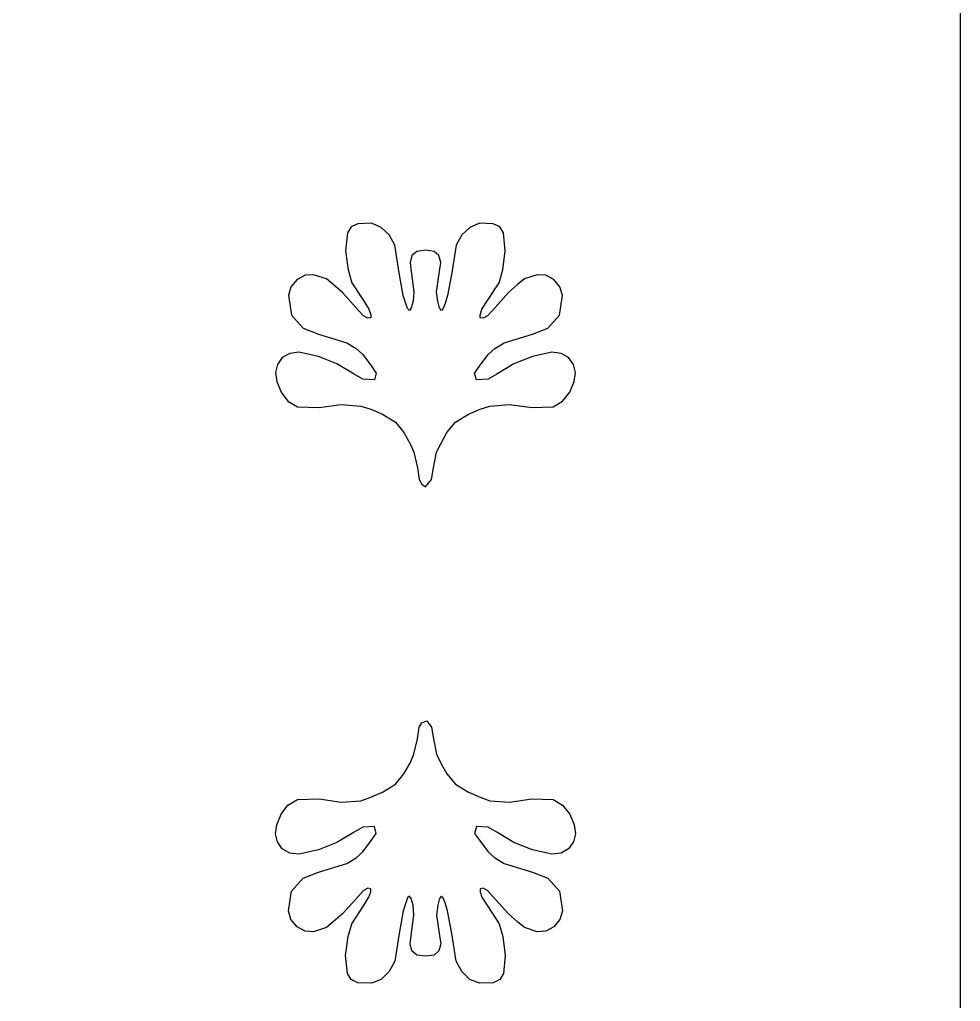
# Model space of a CAD drawing. Header units: centimetres. Extents: x -9.4 to 9.3, y -6 to 11.1.
# Drawn here: x 4.809 to 9.281, y -2.087 to 2.579 of the extents above; entities that cross this region are included whole.
import ezdxf

# ---------------------------------------------------------------- set-up
doc = ezdxf.new("R2010")
doc.units = ezdxf.units.CM
doc.header["$MEASUREMENT"] = 0

msp = doc.modelspace()

# ---------------------------------------------------------------- linework, layer by layer
at = {"color": 242}
for points, knots in [([(0.33706, -5.99235), (0.33706, -5.99235), (0.33706, 11.14986), (0.33706, 11.14986), (0.33706, 11.14986), (0.33706, 11.14986), (9.2808, 11.14986), (9.2808, 11.14986), (9.2808, 11.14986), (9.2808, 11.14986), (9.2808, -5.99235), (9.2808, -5.99235), (9.2808, -5.99235), (9.2808, -5.99235), (0.33706, -5.99235), (0.33706, -5.99235)], [0, 0, 0, 0, 0.2, 0.2, 0.2, 0.2, 0.4, 0.4, 0.4, 0.4, 0.6, 0.6, 0.6, 0.6, 1, 1, 1, 1]), ([(7.08843, 1.32871), (7.08843, 1.32871), (7.03293, 1.24399), (7.03293, 1.24399), (7.03293, 1.24399), (7.03293, 1.24399), (7.00666, 1.20311), (7.00666, 1.20311), (7.00666, 1.20311), (7.00666, 1.20311), (6.99791, 1.17391), (6.99791, 1.17391), (6.99791, 1.17391), (6.99791, 1.17391), (6.99791, 1.16222), (6.99791, 1.16222), (6.99791, 1.16222), (6.99791, 1.16222), (7.01249, 1.15929), (7.01249, 1.15929), (7.01249, 1.15929), (7.01249, 1.15929), (7.03293, 1.17097), (7.03293, 1.17097), (7.03293, 1.17097), (7.03293, 1.17097), (7.05631, 1.19724), (7.05631, 1.19724), (7.05631, 1.19724), (7.05631, 1.19724), (7.13221, 1.28195), (7.13221, 1.28195), (7.13221, 1.28195), (7.13221, 1.28195), (7.17604, 1.31991), (7.17604, 1.31991), (7.17604, 1.31991), (7.17604, 1.31991), (7.20817, 1.34622), (7.20817, 1.34622), (7.20817, 1.34622), (7.20817, 1.34622), (7.26946, 1.36666), (7.26946, 1.36666), (7.26946, 1.36666), (7.26946, 1.36666), (7.31035, 1.36373), (7.31035, 1.36373), (7.31035, 1.36373), (7.31035, 1.36373), (7.34835, 1.34328), (7.34835, 1.34328), (7.34835, 1.34328), (7.34835, 1.34328), (7.37755, 1.30827), (7.37755, 1.30827), (7.37755, 1.30827), (7.37755, 1.30827), (7.38924, 1.26733), (7.38924, 1.26733), (7.38924, 1.26733), (7.38924, 1.26733), (7.37461, 1.17391), (7.37461, 1.17391), (7.37461, 1.17391), (7.37461, 1.17391), (7.31915, 1.11258), (7.31915, 1.11258), (7.31915, 1.11258), (7.31915, 1.11258), (7.24612, 1.08333), (7.24612, 1.08333), (7.24612, 1.08333), (7.24612, 1.08333), (7.11177, 1.04244), (7.11177, 1.04244), (7.11177, 1.04244), (7.11177, 1.04244), (7.06799, 1.01618), (7.06799, 1.01618), (7.06799, 1.01618), (7.06799, 1.01618), (7.03586, 0.98698), (7.03586, 0.98698), (7.03586, 0.98698), (7.03586, 0.98698), (6.99497, 0.93147), (6.99497, 0.93147), (6.99497, 0.93147), (6.99497, 0.93147), (6.9716, 0.89933), (6.9716, 0.89933), (6.9716, 0.89933), (6.9716, 0.89933), (6.98035, 0.8672), (6.98035, 0.8672), (6.98035, 0.8672), (6.98035, 0.8672), (7.03586, 0.87013), (7.03586, 0.87013), (7.03586, 0.87013), (7.03586, 0.87013), (7.07675, 0.89351), (7.07675, 0.89351), (7.07675, 0.89351), (7.07675, 0.89351), (7.15853, 0.94316), (7.15853, 0.94316), (7.15853, 0.94316), (7.15853, 0.94316), (7.24612, 0.97822), (7.24612, 0.97822), (7.24612, 0.97822), (7.24612, 0.97822), (7.33955, 0.99866), (7.33955, 0.99866), (7.33955, 0.99866), (7.33955, 0.99866), (7.38337, 0.9928), (7.38337, 0.9928), (7.38337, 0.9928), (7.38337, 0.9928), (7.41844, 0.97236), (7.41844, 0.97236), (7.41844, 0.97236), (7.41844, 0.97236), (7.44177, 0.94023), (7.44177, 0.94023), (7.44177, 0.94023), (7.44177, 0.94023), (7.45053, 0.90227), (7.45053, 0.90227), (7.45053, 0.90227), (7.45053, 0.90227), (7.4447, 0.85844), (7.4447, 0.85844), (7.4447, 0.85844), (7.4447, 0.85844), (7.42426, 0.8088), (7.42426, 0.8088), (7.42426, 0.8088), (7.42426, 0.8088), (7.38924, 0.76498), (7.38924, 0.76498), (7.38924, 0.76498), (7.38924, 0.76498), (7.34541, 0.73872), (7.34541, 0.73872), (7.34541, 0.73872), (7.34541, 0.73872), (7.24319, 0.73579), (7.24319, 0.73579), (7.24319, 0.73579), (7.24319, 0.73579), (7.13808, 0.7504), (7.13808, 0.7504), (7.13808, 0.7504), (7.13808, 0.7504), (7.04462, 0.7416), (7.04462, 0.7416), (7.04462, 0.7416), (7.04462, 0.7416), (6.99791, 0.72703), (6.99791, 0.72703), (6.99791, 0.72703), (6.99791, 0.72703), (6.9424, 0.70364), (6.9424, 0.70364), (6.9424, 0.70364), (6.9424, 0.70364), (6.88106, 0.66569), (6.88106, 0.66569), (6.88106, 0.66569), (6.88106, 0.66569), (6.84017, 0.61605), (6.84017, 0.61605), (6.84017, 0.61605), (6.84017, 0.61605), (6.81097, 0.56347), (6.81097, 0.56347), (6.81097, 0.56347), (6.81097, 0.56347), (6.79053, 0.52259), (6.79053, 0.52259), (6.79053, 0.52259), (6.79053, 0.52259), (6.77595, 0.44956), (6.77595, 0.44956), (6.77595, 0.44956), (6.77595, 0.44956), (6.7672, 0.39405), (6.7672, 0.39405), (6.7672, 0.39405), (6.7672, 0.39405), (6.738, 0.35903), (6.738, 0.35903), (6.738, 0.35903), (6.738, 0.35903), (6.72045, 0.37068), (6.72045, 0.37068), (6.72045, 0.37068), (6.72045, 0.37068), (6.7088, 0.39405), (6.7088, 0.39405), (6.7088, 0.39405), (6.7088, 0.39405), (6.70004, 0.44956), (6.70004, 0.44956), (6.70004, 0.44956), (6.70004, 0.44956), (6.68248, 0.52259), (6.68248, 0.52259), (6.68248, 0.52259), (6.68248, 0.52259), (6.66497, 0.56347), (6.66497, 0.56347), (6.66497, 0.56347), (6.66497, 0.56347), (6.63577, 0.61605), (6.63577, 0.61605), (6.63577, 0.61605), (6.63577, 0.61605), (6.59489, 0.66569), (6.59489, 0.66569), (6.59489, 0.66569), (6.59489, 0.66569), (6.53356, 0.70364), (6.53356, 0.70364), (6.53356, 0.70364), (6.53356, 0.70364), (6.47809, 0.72703), (6.47809, 0.72703), (6.47809, 0.72703), (6.47809, 0.72703), (6.43133, 0.7416), (6.43133, 0.7416), (6.43133, 0.7416), (6.43133, 0.7416), (6.33791, 0.7504), (6.33791, 0.7504), (6.33791, 0.7504), (6.33791, 0.7504), (6.23275, 0.73579), (6.23275, 0.73579), (6.23275, 0.73579), (6.23275, 0.73579), (6.13058, 0.73872), (6.13058, 0.73872), (6.13058, 0.73872), (6.13058, 0.73872), (6.08383, 0.76498), (6.08383, 0.76498), (6.08383, 0.76498), (6.08383, 0.76498), (6.05169, 0.8088), (6.05169, 0.8088), (6.05169, 0.8088), (6.05169, 0.8088), (6.03129, 0.85844), (6.03129, 0.85844), (6.03129, 0.85844), (6.03129, 0.85844), (6.02543, 0.90227), (6.02543, 0.90227), (6.02543, 0.90227), (6.02543, 0.90227), (6.03418, 0.94023), (6.03418, 0.94023), (6.03418, 0.94023), (6.03418, 0.94023), (6.05756, 0.97236), (6.05756, 0.97236), (6.05756, 0.97236), (6.05756, 0.97236), (6.09258, 0.9928), (6.09258, 0.9928), (6.09258, 0.9928), (6.09258, 0.9928), (6.1364, 0.99866), (6.1364, 0.99866), (6.1364, 0.99866), (6.1364, 0.99866), (6.22987, 0.97822), (6.22987, 0.97822), (6.22987, 0.97822), (6.22987, 0.97822), (6.31747, 0.94316), (6.31747, 0.94316), (6.31747, 0.94316), (6.31747, 0.94316), (6.39924, 0.89351), (6.39924, 0.89351), (6.39924, 0.89351), (6.39924, 0.89351), (6.44013, 0.87013), (6.44013, 0.87013), (6.44013, 0.87013), (6.44013, 0.87013), (6.4956, 0.8672), (6.4956, 0.8672), (6.4956, 0.8672), (6.4956, 0.8672), (6.50436, 0.89933), (6.50436, 0.89933), (6.50436, 0.89933), (6.50436, 0.89933), (6.48098, 0.93147), (6.48098, 0.93147), (6.48098, 0.93147), (6.48098, 0.93147), (6.44013, 0.98698), (6.44013, 0.98698), (6.44013, 0.98698), (6.44013, 0.98698), (6.408, 1.01618), (6.408, 1.01618), (6.408, 1.01618), (6.408, 1.01618), (6.36418, 1.04244), (6.36418, 1.04244), (6.36418, 1.04244), (6.36418, 1.04244), (6.22987, 1.08333), (6.22987, 1.08333), (6.22987, 1.08333), (6.22987, 1.08333), (6.15684, 1.11258), (6.15684, 1.11258), (6.15684, 1.11258), (6.15684, 1.11258), (6.10134, 1.17391), (6.10134, 1.17391), (6.10134, 1.17391), (6.10134, 1.17391), (6.08676, 1.26733), (6.08676, 1.26733), (6.08676, 1.26733), (6.08676, 1.26733), (6.09845, 1.30827), (6.09845, 1.30827), (6.09845, 1.30827), (6.09845, 1.30827), (6.12765, 1.34328), (6.12765, 1.34328), (6.12765, 1.34328), (6.12765, 1.34328), (6.1656, 1.36373), (6.1656, 1.36373), (6.1656, 1.36373), (6.1656, 1.36373), (6.20649, 1.36666), (6.20649, 1.36666), (6.20649, 1.36666), (6.20649, 1.36666), (6.26783, 1.34622), (6.26783, 1.34622), (6.26783, 1.34622), (6.26783, 1.34622), (6.29996, 1.31991), (6.29996, 1.31991), (6.29996, 1.31991), (6.29996, 1.31991), (6.34373, 1.28195), (6.34373, 1.28195), (6.34373, 1.28195), (6.34373, 1.28195), (6.41968, 1.19724), (6.41968, 1.19724), (6.41968, 1.19724), (6.41968, 1.19724), (6.44302, 1.17097), (6.44302, 1.17097), (6.44302, 1.17097), (6.44302, 1.17097), (6.46346, 1.15929), (6.46346, 1.15929), (6.46346, 1.15929), (6.46346, 1.15929), (6.47809, 1.16222), (6.47809, 1.16222), (6.47809, 1.16222), (6.47809, 1.16222), (6.47809, 1.17391), (6.47809, 1.17391), (6.47809, 1.17391), (6.47809, 1.17391), (6.46934, 1.20311), (6.46934, 1.20311), (6.46934, 1.20311), (6.46934, 1.20311), (6.44302, 1.24399), (6.44302, 1.24399), (6.44302, 1.24399), (6.44302, 1.24399), (6.38755, 1.32871), (6.38755, 1.32871), (6.38755, 1.32871), (6.38755, 1.32871), (6.37004, 1.39004), (6.37004, 1.39004), (6.37004, 1.39004), (6.37004, 1.39004), (6.35835, 1.48057), (6.35835, 1.48057), (6.35835, 1.48057), (6.35835, 1.48057), (6.36711, 1.56528), (6.36711, 1.56528), (6.36711, 1.56528), (6.36711, 1.56528), (6.38462, 1.59448), (6.38462, 1.59448), (6.38462, 1.59448), (6.38462, 1.59448), (6.41675, 1.60906), (6.41675, 1.60906), (6.41675, 1.60906), (6.41675, 1.60906), (6.48098, 1.61199), (6.48098, 1.61199), (6.48098, 1.61199), (6.48098, 1.61199), (6.52773, 1.59154), (6.52773, 1.59154), (6.52773, 1.59154), (6.52773, 1.59154), (6.56569, 1.55648), (6.56569, 1.55648), (6.56569, 1.55648), (6.56569, 1.55648), (6.59195, 1.50684), (6.59195, 1.50684), (6.59195, 1.50684), (6.59195, 1.50684), (6.6124, 1.37542), (6.6124, 1.37542), (6.6124, 1.37542), (6.6124, 1.37542), (6.63284, 1.26733), (6.63284, 1.26733), (6.63284, 1.26733), (6.63284, 1.26733), (6.64453, 1.22937), (6.64453, 1.22937), (6.64453, 1.22937), (6.64453, 1.22937), (6.65328, 1.206), (6.65328, 1.206), (6.65328, 1.206), (6.65328, 1.206), (6.66204, 1.19724), (6.66204, 1.19724), (6.66204, 1.19724), (6.66204, 1.19724), (6.67079, 1.20893), (6.67079, 1.20893), (6.67079, 1.20893), (6.67079, 1.20893), (6.6796, 1.24106), (6.6796, 1.24106), (6.6796, 1.24106), (6.6796, 1.24106), (6.68248, 1.28489), (6.68248, 1.28489), (6.68248, 1.28489), (6.68248, 1.28489), (6.67079, 1.38124), (6.67079, 1.38124), (6.67079, 1.38124), (6.67079, 1.38124), (6.66497, 1.42506), (6.66497, 1.42506), (6.66497, 1.42506), (6.66497, 1.42506), (6.67373, 1.45719), (6.67373, 1.45719), (6.67373, 1.45719), (6.67373, 1.45719), (6.69711, 1.47764), (6.69711, 1.47764), (6.69711, 1.47764), (6.69711, 1.47764), (6.738, 1.48351), (6.738, 1.48351), (6.738, 1.48351), (6.738, 1.48351), (6.77888, 1.47764), (6.77888, 1.47764), (6.77888, 1.47764), (6.77888, 1.47764), (6.80222, 1.45719), (6.80222, 1.45719), (6.80222, 1.45719), (6.80222, 1.45719), (6.81097, 1.42506), (6.81097, 1.42506), (6.81097, 1.42506), (6.81097, 1.42506), (6.80515, 1.38124), (6.80515, 1.38124), (6.80515, 1.38124), (6.80515, 1.38124), (6.79053, 1.28489), (6.79053, 1.28489), (6.79053, 1.28489), (6.79053, 1.28489), (6.7964, 1.24106), (6.7964, 1.24106), (6.7964, 1.24106), (6.7964, 1.24106), (6.80515, 1.20893), (6.80515, 1.20893), (6.80515, 1.20893), (6.80515, 1.20893), (6.81391, 1.19724), (6.81391, 1.19724), (6.81391, 1.19724), (6.81391, 1.19724), (6.82266, 1.206), (6.82266, 1.206), (6.82266, 1.206), (6.82266, 1.206), (6.83142, 1.22937), (6.83142, 1.22937), (6.83142, 1.22937), (6.83142, 1.22937), (6.84311, 1.26733), (6.84311, 1.26733), (6.84311, 1.26733), (6.84311, 1.26733), (6.86355, 1.37542), (6.86355, 1.37542), (6.86355, 1.37542), (6.86355, 1.37542), (6.88399, 1.50684), (6.88399, 1.50684), (6.88399, 1.50684), (6.88399, 1.50684), (6.91026, 1.55648), (6.91026, 1.55648), (6.91026, 1.55648), (6.91026, 1.55648), (6.94826, 1.59154), (6.94826, 1.59154), (6.94826, 1.59154), (6.94826, 1.59154), (6.99497, 1.61199), (6.99497, 1.61199), (6.99497, 1.61199), (6.99497, 1.61199), (7.05924, 1.60906), (7.05924, 1.60906), (7.05924, 1.60906), (7.05924, 1.60906), (7.09133, 1.59448), (7.09133, 1.59448), (7.09133, 1.59448), (7.09133, 1.59448), (7.10888, 1.56528), (7.10888, 1.56528), (7.10888, 1.56528), (7.10888, 1.56528), (7.11764, 1.48057), (7.11764, 1.48057), (7.11764, 1.48057), (7.11764, 1.48057), (7.10595, 1.39004), (7.10595, 1.39004), (7.10595, 1.39004), (7.10595, 1.39004), (7.08843, 1.32871), (7.08843, 1.32871)], [0, 0, 0, 0, 0.0069444, 0.0069444, 0.0069444, 0.0069444, 0.0138889, 0.0138889, 0.0138889, 0.0138889, 0.0208333, 0.0208333, 0.0208333, 0.0208333, 0.0277778, 0.0277778, 0.0277778, 0.0277778, 0.0347222, 0.0347222, 0.0347222, 0.0347222, 0.0416667, 0.0416667, 0.0416667, 0.0416667, 0.0486111, 0.0486111, 0.0486111, 0.0486111, 0.0555556, 0.0555556, 0.0555556, 0.0555556, 0.0625, 0.0625, 0.0625, 0.0625, 0.0694444, 0.0694444, 0.0694444, 0.0694444, 0.0763889, 0.0763889, 0.0763889, 0.0763889, 0.0833333, 0.0833333, 0.0833333, 0.0833333, 0.0902778, 0.0902778, 0.0902778, 0.0902778, 0.0972222, 0.0972222, 0.0972222, 0.0972222, 0.1041667, 0.1041667, 0.1041667, 0.1041667, 0.1111111, 0.1111111, 0.1111111, 0.1111111, 0.1180556, 0.1180556, 0.1180556, 0.1180556, 0.125, 0.125, 0.125, 0.125, 0.1319444, 0.1319444, 0.1319444, 0.1319444, 0.1388889, 0.1388889, 0.1388889, 0.1388889, 0.1458333, 0.1458333, 0.1458333, 0.1458333, 0.1527778, 0.1527778, 0.1527778, 0.1527778, 0.1597222, 0.1597222, 0.1597222, 0.1597222, 0.1666667, 0.1666667, 0.1666667, 0.1666667, 0.1736111, 0.1736111, 0.1736111, 0.1736111, 0.1805556, 0.1805556, 0.1805556, 0.1805556, 0.1875, 0.1875, 0.1875, 0.1875, 0.1944444, 0.1944444, 0.1944444, 0.1944444, 0.2013889, 0.2013889, 0.2013889, 0.2013889, 0.2083333, 0.2083333, 0.2083333, 0.2083333, 0.2152778, 0.2152778, 0.2152778, 0.2152778, 0.2222222, 0.2222222, 0.2222222, 0.2222222, 0.2291667, 0.2291667, 0.2291667, 0.2291667, 0.2361111, 0.2361111, 0.2361111, 0.2361111, 0.2430556, 0.2430556, 0.2430556, 0.2430556, 0.25, 0.25, 0.25, 0.25, 0.2569444, 0.2569444, 0.2569444, 0.2569444, 0.2638889, 0.2638889, 0.2638889, 0.2638889, 0.2708333, 0.2708333, 0.2708333, 0.2708333, 0.2777778, 0.2777778, 0.2777778, 0.2777778, 0.2847222, 0.2847222, 0.2847222, 0.2847222, 0.2916667, 0.2916667, 0.2916667, 0.2916667, 0.2986111, 0.2986111, 0.2986111, 0.2986111, 0.3055556, 0.3055556, 0.3055556, 0.3055556, 0.3125, 0.3125, 0.3125, 0.3125, 0.3194444, 0.3194444, 0.3194444, 0.3194444, 0.3263889, 0.3263889, 0.3263889, 0.3263889, 0.3333333, 0.3333333, 0.3333333, 0.3333333, 0.3402778, 0.3402778, 0.3402778, 0.3402778, 0.3472222, 0.3472222, 0.3472222, 0.3472222, 0.3541667, 0.3541667, 0.3541667, 0.3541667, 0.3611111, 0.3611111, 0.3611111, 0.3611111, 0.3680556, 0.3680556, 0.3680556, 0.3680556, 0.375, 0.375, 0.375, 0.375, 0.3819444, 0.3819444, 0.3819444, 0.3819444, 0.3888889, 0.3888889, 0.3888889, 0.3888889, 0.3958333, 0.3958333, 0.3958333, 0.3958333, 0.4027778, 0.4027778, 0.4027778, 0.4027778, 0.4097222, 0.4097222, 0.4097222, 0.4097222, 0.4166667, 0.4166667, 0.4166667, 0.4166667, 0.4236111, 0.4236111, 0.4236111, 0.4236111, 0.4305556, 0.4305556, 0.4305556, 0.4305556, 0.4375, 0.4375, 0.4375, 0.4375, 0.4444444, 0.4444444, 0.4444444, 0.4444444, 0.4513889, 0.4513889, 0.4513889, 0.4513889, 0.4583333, 0.4583333, 0.4583333, 0.4583333, 0.4652778, 0.4652778, 0.4652778, 0.4652778, 0.4722222, 0.4722222, 0.4722222, 0.4722222, 0.4791667, 0.4791667, 0.4791667, 0.4791667, 0.4861111, 0.4861111, 0.4861111, 0.4861111, 0.4930556, 0.4930556, 0.4930556, 0.4930556, 0.5, 0.5, 0.5, 0.5, 0.5069444, 0.5069444, 0.5069444, 0.5069444, 0.5138889, 0.5138889, 0.5138889, 0.5138889, 0.5208333, 0.5208333, 0.5208333, 0.5208333, 0.5277778, 0.5277778, 0.5277778, 0.5277778, 0.5347222, 0.5347222, 0.5347222, 0.5347222, 0.5416667, 0.5416667, 0.5416667, 0.5416667, 0.5486111, 0.5486111, 0.5486111, 0.5486111, 0.5555556, 0.5555556, 0.5555556, 0.5555556, 0.5625, 0.5625, 0.5625, 0.5625, 0.5694444, 0.5694444, 0.5694444, 0.5694444, 0.5763889, 0.5763889, 0.5763889, 0.5763889, 0.5833333, 0.5833333, 0.5833333, 0.5833333, 0.5902778, 0.5902778, 0.5902778, 0.5902778, 0.5972222, 0.5972222, 0.5972222, 0.5972222, 0.6041667, 0.6041667, 0.6041667, 0.6041667, 0.6111111, 0.6111111, 0.6111111, 0.6111111, 0.6180556, 0.6180556, 0.6180556, 0.6180556, 0.625, 0.625, 0.625, 0.625, 0.6319444, 0.6319444, 0.6319444, 0.6319444, 0.6388889, 0.6388889, 0.6388889, 0.6388889, 0.6458333, 0.6458333, 0.6458333, 0.6458333, 0.6527778, 0.6527778, 0.6527778, 0.6527778, 0.6597222, 0.6597222, 0.6597222, 0.6597222, 0.6666667, 0.6666667, 0.6666667, 0.6666667, 0.6736111, 0.6736111, 0.6736111, 0.6736111, 0.6805556, 0.6805556, 0.6805556, 0.6805556, 0.6875, 0.6875, 0.6875, 0.6875, 0.6944444, 0.6944444, 0.6944444, 0.6944444, 0.7013889, 0.7013889, 0.7013889, 0.7013889, 0.7083333, 0.7083333, 0.7083333, 0.7083333, 0.7152778, 0.7152778, 0.7152778, 0.7152778, 0.7222222, 0.7222222, 0.7222222, 0.7222222, 0.7291667, 0.7291667, 0.7291667, 0.7291667, 0.7361111, 0.7361111, 0.7361111, 0.7361111, 0.7430556, 0.7430556, 0.7430556, 0.7430556, 0.75, 0.75, 0.75, 0.75, 0.7569444, 0.7569444, 0.7569444, 0.7569444, 0.7638889, 0.7638889, 0.7638889, 0.7638889, 0.7708333, 0.7708333, 0.7708333, 0.7708333, 0.7777778, 0.7777778, 0.7777778, 0.7777778, 0.7847222, 0.7847222, 0.7847222, 0.7847222, 0.7916667, 0.7916667, 0.7916667, 0.7916667, 0.7986111, 0.7986111, 0.7986111, 0.7986111, 0.8055556, 0.8055556, 0.8055556, 0.8055556, 0.8125, 0.8125, 0.8125, 0.8125, 0.8194444, 0.8194444, 0.8194444, 0.8194444, 0.8263889, 0.8263889, 0.8263889, 0.8263889, 0.8333333, 0.8333333, 0.8333333, 0.8333333, 0.8402778, 0.8402778, 0.8402778, 0.8402778, 0.8472222, 0.8472222, 0.8472222, 0.8472222, 0.8541667, 0.8541667, 0.8541667, 0.8541667, 0.8611111, 0.8611111, 0.8611111, 0.8611111, 0.8680556, 0.8680556, 0.8680556, 0.8680556, 0.875, 0.875, 0.875, 0.875, 0.8819444, 0.8819444, 0.8819444, 0.8819444, 0.8888889, 0.8888889, 0.8888889, 0.8888889, 0.8958333, 0.8958333, 0.8958333, 0.8958333, 0.9027778, 0.9027778, 0.9027778, 0.9027778, 0.9097222, 0.9097222, 0.9097222, 0.9097222, 0.9166667, 0.9166667, 0.9166667, 0.9166667, 0.9236111, 0.9236111, 0.9236111, 0.9236111, 0.9305556, 0.9305556, 0.9305556, 0.9305556, 0.9375, 0.9375, 0.9375, 0.9375, 0.9444444, 0.9444444, 0.9444444, 0.9444444, 0.9513889, 0.9513889, 0.9513889, 0.9513889, 0.9583333, 0.9583333, 0.9583333, 0.9583333, 0.9652778, 0.9652778, 0.9652778, 0.9652778, 0.9722222, 0.9722222, 0.9722222, 0.9722222, 0.9791667, 0.9791667, 0.9791667, 0.9791667, 0.9861111, 0.9861111, 0.9861111, 0.9861111, 1, 1, 1, 1]), ([(6.9424, -1.0926), (6.9424, -1.0926), (6.88106, -1.0546), (6.88106, -1.0546), (6.88106, -1.0546), (6.88106, -1.0546), (6.84017, -1.00495), (6.84017, -1.00495), (6.84017, -1.00495), (6.84017, -1.00495), (6.81097, -0.9553), (6.81097, -0.9553), (6.81097, -0.9553), (6.81097, -0.9553), (6.79053, -0.91149), (6.79053, -0.91149), (6.79053, -0.91149), (6.79053, -0.91149), (6.77595, -0.83847), (6.77595, -0.83847), (6.77595, -0.83847), (6.77595, -0.83847), (6.7672, -0.783), (6.7672, -0.783), (6.7672, -0.783), (6.7672, -0.783), (6.74382, -0.7538), (6.74382, -0.7538), (6.74382, -0.7538), (6.74382, -0.7538), (6.72045, -0.76255), (6.72045, -0.76255), (6.72045, -0.76255), (6.72045, -0.76255), (6.7088, -0.783), (6.7088, -0.783), (6.7088, -0.783), (6.7088, -0.783), (6.70004, -0.83847), (6.70004, -0.83847), (6.70004, -0.83847), (6.70004, -0.83847), (6.68248, -0.91149), (6.68248, -0.91149), (6.68248, -0.91149), (6.68248, -0.91149), (6.66497, -0.9553), (6.66497, -0.9553), (6.66497, -0.9553), (6.66497, -0.9553), (6.63577, -1.00495), (6.63577, -1.00495), (6.63577, -1.00495), (6.63577, -1.00495), (6.59489, -1.0546), (6.59489, -1.0546), (6.59489, -1.0546), (6.59489, -1.0546), (6.53356, -1.0926), (6.53356, -1.0926), (6.53356, -1.0926), (6.53356, -1.0926), (6.47809, -1.11593), (6.47809, -1.11593), (6.47809, -1.11593), (6.47809, -1.11593), (6.43133, -1.13348), (6.43133, -1.13348), (6.43133, -1.13348), (6.43133, -1.13348), (6.33791, -1.13931), (6.33791, -1.13931), (6.33791, -1.13931), (6.33791, -1.13931), (6.23275, -1.12472), (6.23275, -1.12472), (6.23275, -1.12472), (6.23275, -1.12472), (6.13058, -1.12762), (6.13058, -1.12762), (6.13058, -1.12762), (6.13058, -1.12762), (6.08383, -1.15392), (6.08383, -1.15392), (6.08383, -1.15392), (6.08383, -1.15392), (6.05169, -1.1977), (6.05169, -1.1977), (6.05169, -1.1977), (6.05169, -1.1977), (6.03129, -1.2474), (6.03129, -1.2474), (6.03129, -1.2474), (6.03129, -1.2474), (6.02543, -1.29117), (6.02543, -1.29117), (6.02543, -1.29117), (6.02543, -1.29117), (6.03418, -1.32917), (6.03418, -1.32917), (6.03418, -1.32917), (6.03418, -1.32917), (6.05756, -1.3613), (6.05756, -1.3613), (6.05756, -1.3613), (6.05756, -1.3613), (6.09258, -1.38175), (6.09258, -1.38175), (6.09258, -1.38175), (6.09258, -1.38175), (6.1364, -1.38757), (6.1364, -1.38757), (6.1364, -1.38757), (6.1364, -1.38757), (6.22987, -1.36712), (6.22987, -1.36712), (6.22987, -1.36712), (6.22987, -1.36712), (6.31747, -1.33206), (6.31747, -1.33206), (6.31747, -1.33206), (6.31747, -1.33206), (6.39924, -1.28242), (6.39924, -1.28242), (6.39924, -1.28242), (6.39924, -1.28242), (6.44013, -1.25909), (6.44013, -1.25909), (6.44013, -1.25909), (6.44013, -1.25909), (6.4956, -1.25615), (6.4956, -1.25615), (6.4956, -1.25615), (6.4956, -1.25615), (6.50436, -1.28828), (6.50436, -1.28828), (6.50436, -1.28828), (6.50436, -1.28828), (6.48098, -1.32041), (6.48098, -1.32041), (6.48098, -1.32041), (6.48098, -1.32041), (6.44013, -1.37588), (6.44013, -1.37588), (6.44013, -1.37588), (6.44013, -1.37588), (6.408, -1.40509), (6.408, -1.40509), (6.408, -1.40509), (6.408, -1.40509), (6.36418, -1.43139), (6.36418, -1.43139), (6.36418, -1.43139), (6.36418, -1.43139), (6.22987, -1.47228), (6.22987, -1.47228), (6.22987, -1.47228), (6.22987, -1.47228), (6.15684, -1.50148), (6.15684, -1.50148), (6.15684, -1.50148), (6.15684, -1.50148), (6.10134, -1.56281), (6.10134, -1.56281), (6.10134, -1.56281), (6.10134, -1.56281), (6.08676, -1.65628), (6.08676, -1.65628), (6.08676, -1.65628), (6.08676, -1.65628), (6.09845, -1.69716), (6.09845, -1.69716), (6.09845, -1.69716), (6.09845, -1.69716), (6.12765, -1.73223), (6.12765, -1.73223), (6.12765, -1.73223), (6.12765, -1.73223), (6.1656, -1.75268), (6.1656, -1.75268), (6.1656, -1.75268), (6.1656, -1.75268), (6.20649, -1.75556), (6.20649, -1.75556), (6.20649, -1.75556), (6.20649, -1.75556), (6.26783, -1.73512), (6.26783, -1.73512), (6.26783, -1.73512), (6.26783, -1.73512), (6.29996, -1.70885), (6.29996, -1.70885), (6.29996, -1.70885), (6.29996, -1.70885), (6.34373, -1.6709), (6.34373, -1.6709), (6.34373, -1.6709), (6.34373, -1.6709), (6.41968, -1.58619), (6.41968, -1.58619), (6.41968, -1.58619), (6.41968, -1.58619), (6.44302, -1.55988), (6.44302, -1.55988), (6.44302, -1.55988), (6.44302, -1.55988), (6.46346, -1.54819), (6.46346, -1.54819), (6.46346, -1.54819), (6.46346, -1.54819), (6.47809, -1.55112), (6.47809, -1.55112), (6.47809, -1.55112), (6.47809, -1.55112), (6.47809, -1.56575), (6.47809, -1.56575), (6.47809, -1.56575), (6.47809, -1.56575), (6.46934, -1.59202), (6.46934, -1.59202), (6.46934, -1.59202), (6.46934, -1.59202), (6.44302, -1.6329), (6.44302, -1.6329), (6.44302, -1.6329), (6.44302, -1.6329), (6.38755, -1.71761), (6.38755, -1.71761), (6.38755, -1.71761), (6.38755, -1.71761), (6.37004, -1.77895), (6.37004, -1.77895), (6.37004, -1.77895), (6.37004, -1.77895), (6.35835, -1.86948), (6.35835, -1.86948), (6.35835, -1.86948), (6.35835, -1.86948), (6.36711, -1.95419), (6.36711, -1.95419), (6.36711, -1.95419), (6.36711, -1.95419), (6.38462, -1.98339), (6.38462, -1.98339), (6.38462, -1.98339), (6.38462, -1.98339), (6.41675, -1.99801), (6.41675, -1.99801), (6.41675, -1.99801), (6.41675, -1.99801), (6.48098, -2.00094), (6.48098, -2.00094), (6.48098, -2.00094), (6.48098, -2.00094), (6.52773, -1.98339), (6.52773, -1.98339), (6.52773, -1.98339), (6.52773, -1.98339), (6.56569, -1.94543), (6.56569, -1.94543), (6.56569, -1.94543), (6.56569, -1.94543), (6.59195, -1.89578), (6.59195, -1.89578), (6.59195, -1.89578), (6.59195, -1.89578), (6.6124, -1.76437), (6.6124, -1.76437), (6.6124, -1.76437), (6.6124, -1.76437), (6.63284, -1.65628), (6.63284, -1.65628), (6.63284, -1.65628), (6.63284, -1.65628), (6.64453, -1.61832), (6.64453, -1.61832), (6.64453, -1.61832), (6.64453, -1.61832), (6.65328, -1.59495), (6.65328, -1.59495), (6.65328, -1.59495), (6.65328, -1.59495), (6.66204, -1.58619), (6.66204, -1.58619), (6.66204, -1.58619), (6.66204, -1.58619), (6.67079, -1.59788), (6.67079, -1.59788), (6.67079, -1.59788), (6.67079, -1.59788), (6.6796, -1.63001), (6.6796, -1.63001), (6.6796, -1.63001), (6.6796, -1.63001), (6.68248, -1.67672), (6.68248, -1.67672), (6.68248, -1.67672), (6.68248, -1.67672), (6.67079, -1.77312), (6.67079, -1.77312), (6.67079, -1.77312), (6.67079, -1.77312), (6.66497, -1.81401), (6.66497, -1.81401), (6.66497, -1.81401), (6.66497, -1.81401), (6.67373, -1.84614), (6.67373, -1.84614), (6.67373, -1.84614), (6.67373, -1.84614), (6.69711, -1.86658), (6.69711, -1.86658), (6.69711, -1.86658), (6.69711, -1.86658), (6.738, -1.87241), (6.738, -1.87241), (6.738, -1.87241), (6.738, -1.87241), (6.77888, -1.86658), (6.77888, -1.86658), (6.77888, -1.86658), (6.77888, -1.86658), (6.80222, -1.84614), (6.80222, -1.84614), (6.80222, -1.84614), (6.80222, -1.84614), (6.81097, -1.81401), (6.81097, -1.81401), (6.81097, -1.81401), (6.81097, -1.81401), (6.80515, -1.77312), (6.80515, -1.77312), (6.80515, -1.77312), (6.80515, -1.77312), (6.79053, -1.67672), (6.79053, -1.67672), (6.79053, -1.67672), (6.79053, -1.67672), (6.7964, -1.63001), (6.7964, -1.63001), (6.7964, -1.63001), (6.7964, -1.63001), (6.80515, -1.59788), (6.80515, -1.59788), (6.80515, -1.59788), (6.80515, -1.59788), (6.81391, -1.58619), (6.81391, -1.58619), (6.81391, -1.58619), (6.81391, -1.58619), (6.82266, -1.59495), (6.82266, -1.59495), (6.82266, -1.59495), (6.82266, -1.59495), (6.83142, -1.61832), (6.83142, -1.61832), (6.83142, -1.61832), (6.83142, -1.61832), (6.84311, -1.65628), (6.84311, -1.65628), (6.84311, -1.65628), (6.84311, -1.65628), (6.86355, -1.76437), (6.86355, -1.76437), (6.86355, -1.76437), (6.86355, -1.76437), (6.88399, -1.89578), (6.88399, -1.89578), (6.88399, -1.89578), (6.88399, -1.89578), (6.91026, -1.94543), (6.91026, -1.94543), (6.91026, -1.94543), (6.91026, -1.94543), (6.94826, -1.98339), (6.94826, -1.98339), (6.94826, -1.98339), (6.94826, -1.98339), (6.99497, -2.00094), (6.99497, -2.00094), (6.99497, -2.00094), (6.99497, -2.00094), (7.05924, -1.99801), (7.05924, -1.99801), (7.05924, -1.99801), (7.05924, -1.99801), (7.09133, -1.98339), (7.09133, -1.98339), (7.09133, -1.98339), (7.09133, -1.98339), (7.10888, -1.95419), (7.10888, -1.95419), (7.10888, -1.95419), (7.10888, -1.95419), (7.11764, -1.86948), (7.11764, -1.86948), (7.11764, -1.86948), (7.11764, -1.86948), (7.10595, -1.77895), (7.10595, -1.77895), (7.10595, -1.77895), (7.10595, -1.77895), (7.08843, -1.71761), (7.08843, -1.71761), (7.08843, -1.71761), (7.08843, -1.71761), (7.03293, -1.6329), (7.03293, -1.6329), (7.03293, -1.6329), (7.03293, -1.6329), (7.00666, -1.59202), (7.00666, -1.59202), (7.00666, -1.59202), (7.00666, -1.59202), (6.99791, -1.56575), (6.99791, -1.56575), (6.99791, -1.56575), (6.99791, -1.56575), (6.99791, -1.55112), (6.99791, -1.55112), (6.99791, -1.55112), (6.99791, -1.55112), (7.01249, -1.54819), (7.01249, -1.54819), (7.01249, -1.54819), (7.01249, -1.54819), (7.03293, -1.55988), (7.03293, -1.55988), (7.03293, -1.55988), (7.03293, -1.55988), (7.05631, -1.58619), (7.05631, -1.58619), (7.05631, -1.58619), (7.05631, -1.58619), (7.13221, -1.6709), (7.13221, -1.6709), (7.13221, -1.6709), (7.13221, -1.6709), (7.17604, -1.70885), (7.17604, -1.70885), (7.17604, -1.70885), (7.17604, -1.70885), (7.20817, -1.73512), (7.20817, -1.73512), (7.20817, -1.73512), (7.20817, -1.73512), (7.26946, -1.75556), (7.26946, -1.75556), (7.26946, -1.75556), (7.26946, -1.75556), (7.31035, -1.75268), (7.31035, -1.75268), (7.31035, -1.75268), (7.31035, -1.75268), (7.34835, -1.73223), (7.34835, -1.73223), (7.34835, -1.73223), (7.34835, -1.73223), (7.37755, -1.69716), (7.37755, -1.69716), (7.37755, -1.69716), (7.37755, -1.69716), (7.38924, -1.65628), (7.38924, -1.65628), (7.38924, -1.65628), (7.38924, -1.65628), (7.37461, -1.56281), (7.37461, -1.56281), (7.37461, -1.56281), (7.37461, -1.56281), (7.31915, -1.50148), (7.31915, -1.50148), (7.31915, -1.50148), (7.31915, -1.50148), (7.24612, -1.47228), (7.24612, -1.47228), (7.24612, -1.47228), (7.24612, -1.47228), (7.11177, -1.43139), (7.11177, -1.43139), (7.11177, -1.43139), (7.11177, -1.43139), (7.06799, -1.40509), (7.06799, -1.40509), (7.06799, -1.40509), (7.06799, -1.40509), (7.03586, -1.37588), (7.03586, -1.37588), (7.03586, -1.37588), (7.03586, -1.37588), (6.99497, -1.32041), (6.99497, -1.32041), (6.99497, -1.32041), (6.99497, -1.32041), (6.9716, -1.28828), (6.9716, -1.28828), (6.9716, -1.28828), (6.9716, -1.28828), (6.98035, -1.25615), (6.98035, -1.25615), (6.98035, -1.25615), (6.98035, -1.25615), (7.03586, -1.25909), (7.03586, -1.25909), (7.03586, -1.25909), (7.03586, -1.25909), (7.07675, -1.28242), (7.07675, -1.28242), (7.07675, -1.28242), (7.07675, -1.28242), (7.15853, -1.33206), (7.15853, -1.33206), (7.15853, -1.33206), (7.15853, -1.33206), (7.24612, -1.36712), (7.24612, -1.36712), (7.24612, -1.36712), (7.24612, -1.36712), (7.33955, -1.38757), (7.33955, -1.38757), (7.33955, -1.38757), (7.33955, -1.38757), (7.38337, -1.38175), (7.38337, -1.38175), (7.38337, -1.38175), (7.38337, -1.38175), (7.41844, -1.3613), (7.41844, -1.3613), (7.41844, -1.3613), (7.41844, -1.3613), (7.44177, -1.32917), (7.44177, -1.32917), (7.44177, -1.32917), (7.44177, -1.32917), (7.45053, -1.29117), (7.45053, -1.29117), (7.45053, -1.29117), (7.45053, -1.29117), (7.4447, -1.2474), (7.4447, -1.2474), (7.4447, -1.2474), (7.4447, -1.2474), (7.42426, -1.1977), (7.42426, -1.1977), (7.42426, -1.1977), (7.42426, -1.1977), (7.38924, -1.15392), (7.38924, -1.15392), (7.38924, -1.15392), (7.38924, -1.15392), (7.34541, -1.12762), (7.34541, -1.12762), (7.34541, -1.12762), (7.34541, -1.12762), (7.24319, -1.12472), (7.24319, -1.12472), (7.24319, -1.12472), (7.24319, -1.12472), (7.13808, -1.13931), (7.13808, -1.13931), (7.13808, -1.13931), (7.13808, -1.13931), (7.04462, -1.13348), (7.04462, -1.13348), (7.04462, -1.13348), (7.04462, -1.13348), (6.99791, -1.11593), (6.99791, -1.11593), (6.99791, -1.11593), (6.99791, -1.11593), (6.9424, -1.0926), (6.9424, -1.0926)], [0, 0, 0, 0, 0.0069444, 0.0069444, 0.0069444, 0.0069444, 0.0138889, 0.0138889, 0.0138889, 0.0138889, 0.0208333, 0.0208333, 0.0208333, 0.0208333, 0.0277778, 0.0277778, 0.0277778, 0.0277778, 0.0347222, 0.0347222, 0.0347222, 0.0347222, 0.0416667, 0.0416667, 0.0416667, 0.0416667, 0.0486111, 0.0486111, 0.0486111, 0.0486111, 0.0555556, 0.0555556, 0.0555556, 0.0555556, 0.0625, 0.0625, 0.0625, 0.0625, 0.0694444, 0.0694444, 0.0694444, 0.0694444, 0.0763889, 0.0763889, 0.0763889, 0.0763889, 0.0833333, 0.0833333, 0.0833333, 0.0833333, 0.0902778, 0.0902778, 0.0902778, 0.0902778, 0.0972222, 0.0972222, 0.0972222, 0.0972222, 0.1041667, 0.1041667, 0.1041667, 0.1041667, 0.1111111, 0.1111111, 0.1111111, 0.1111111, 0.1180556, 0.1180556, 0.1180556, 0.1180556, 0.125, 0.125, 0.125, 0.125, 0.1319444, 0.1319444, 0.1319444, 0.1319444, 0.1388889, 0.1388889, 0.1388889, 0.1388889, 0.1458333, 0.1458333, 0.1458333, 0.1458333, 0.1527778, 0.1527778, 0.1527778, 0.1527778, 0.1597222, 0.1597222, 0.1597222, 0.1597222, 0.1666667, 0.1666667, 0.1666667, 0.1666667, 0.1736111, 0.1736111, 0.1736111, 0.1736111, 0.1805556, 0.1805556, 0.1805556, 0.1805556, 0.1875, 0.1875, 0.1875, 0.1875, 0.1944444, 0.1944444, 0.1944444, 0.1944444, 0.2013889, 0.2013889, 0.2013889, 0.2013889, 0.2083333, 0.2083333, 0.2083333, 0.2083333, 0.2152778, 0.2152778, 0.2152778, 0.2152778, 0.2222222, 0.2222222, 0.2222222, 0.2222222, 0.2291667, 0.2291667, 0.2291667, 0.2291667, 0.2361111, 0.2361111, 0.2361111, 0.2361111, 0.2430556, 0.2430556, 0.2430556, 0.2430556, 0.25, 0.25, 0.25, 0.25, 0.2569444, 0.2569444, 0.2569444, 0.2569444, 0.2638889, 0.2638889, 0.2638889, 0.2638889, 0.2708333, 0.2708333, 0.2708333, 0.2708333, 0.2777778, 0.2777778, 0.2777778, 0.2777778, 0.2847222, 0.2847222, 0.2847222, 0.2847222, 0.2916667, 0.2916667, 0.2916667, 0.2916667, 0.2986111, 0.2986111, 0.2986111, 0.2986111, 0.3055556, 0.3055556, 0.3055556, 0.3055556, 0.3125, 0.3125, 0.3125, 0.3125, 0.3194444, 0.3194444, 0.3194444, 0.3194444, 0.3263889, 0.3263889, 0.3263889, 0.3263889, 0.3333333, 0.3333333, 0.3333333, 0.3333333, 0.3402778, 0.3402778, 0.3402778, 0.3402778, 0.3472222, 0.3472222, 0.3472222, 0.3472222, 0.3541667, 0.3541667, 0.3541667, 0.3541667, 0.3611111, 0.3611111, 0.3611111, 0.3611111, 0.3680556, 0.3680556, 0.3680556, 0.3680556, 0.375, 0.375, 0.375, 0.375, 0.3819444, 0.3819444, 0.3819444, 0.3819444, 0.3888889, 0.3888889, 0.3888889, 0.3888889, 0.3958333, 0.3958333, 0.3958333, 0.3958333, 0.4027778, 0.4027778, 0.4027778, 0.4027778, 0.4097222, 0.4097222, 0.4097222, 0.4097222, 0.4166667, 0.4166667, 0.4166667, 0.4166667, 0.4236111, 0.4236111, 0.4236111, 0.4236111, 0.4305556, 0.4305556, 0.4305556, 0.4305556, 0.4375, 0.4375, 0.4375, 0.4375, 0.4444444, 0.4444444, 0.4444444, 0.4444444, 0.4513889, 0.4513889, 0.4513889, 0.4513889, 0.4583333, 0.4583333, 0.4583333, 0.4583333, 0.4652778, 0.4652778, 0.4652778, 0.4652778, 0.4722222, 0.4722222, 0.4722222, 0.4722222, 0.4791667, 0.4791667, 0.4791667, 0.4791667, 0.4861111, 0.4861111, 0.4861111, 0.4861111, 0.4930556, 0.4930556, 0.4930556, 0.4930556, 0.5, 0.5, 0.5, 0.5, 0.5069444, 0.5069444, 0.5069444, 0.5069444, 0.5138889, 0.5138889, 0.5138889, 0.5138889, 0.5208333, 0.5208333, 0.5208333, 0.5208333, 0.5277778, 0.5277778, 0.5277778, 0.5277778, 0.5347222, 0.5347222, 0.5347222, 0.5347222, 0.5416667, 0.5416667, 0.5416667, 0.5416667, 0.5486111, 0.5486111, 0.5486111, 0.5486111, 0.5555556, 0.5555556, 0.5555556, 0.5555556, 0.5625, 0.5625, 0.5625, 0.5625, 0.5694444, 0.5694444, 0.5694444, 0.5694444, 0.5763889, 0.5763889, 0.5763889, 0.5763889, 0.5833333, 0.5833333, 0.5833333, 0.5833333, 0.5902778, 0.5902778, 0.5902778, 0.5902778, 0.5972222, 0.5972222, 0.5972222, 0.5972222, 0.6041667, 0.6041667, 0.6041667, 0.6041667, 0.6111111, 0.6111111, 0.6111111, 0.6111111, 0.6180556, 0.6180556, 0.6180556, 0.6180556, 0.625, 0.625, 0.625, 0.625, 0.6319444, 0.6319444, 0.6319444, 0.6319444, 0.6388889, 0.6388889, 0.6388889, 0.6388889, 0.6458333, 0.6458333, 0.6458333, 0.6458333, 0.6527778, 0.6527778, 0.6527778, 0.6527778, 0.6597222, 0.6597222, 0.6597222, 0.6597222, 0.6666667, 0.6666667, 0.6666667, 0.6666667, 0.6736111, 0.6736111, 0.6736111, 0.6736111, 0.6805556, 0.6805556, 0.6805556, 0.6805556, 0.6875, 0.6875, 0.6875, 0.6875, 0.6944444, 0.6944444, 0.6944444, 0.6944444, 0.7013889, 0.7013889, 0.7013889, 0.7013889, 0.7083333, 0.7083333, 0.7083333, 0.7083333, 0.7152778, 0.7152778, 0.7152778, 0.7152778, 0.7222222, 0.7222222, 0.7222222, 0.7222222, 0.7291667, 0.7291667, 0.7291667, 0.7291667, 0.7361111, 0.7361111, 0.7361111, 0.7361111, 0.7430556, 0.7430556, 0.7430556, 0.7430556, 0.75, 0.75, 0.75, 0.75, 0.7569444, 0.7569444, 0.7569444, 0.7569444, 0.7638889, 0.7638889, 0.7638889, 0.7638889, 0.7708333, 0.7708333, 0.7708333, 0.7708333, 0.7777778, 0.7777778, 0.7777778, 0.7777778, 0.7847222, 0.7847222, 0.7847222, 0.7847222, 0.7916667, 0.7916667, 0.7916667, 0.7916667, 0.7986111, 0.7986111, 0.7986111, 0.7986111, 0.8055556, 0.8055556, 0.8055556, 0.8055556, 0.8125, 0.8125, 0.8125, 0.8125, 0.8194444, 0.8194444, 0.8194444, 0.8194444, 0.8263889, 0.8263889, 0.8263889, 0.8263889, 0.8333333, 0.8333333, 0.8333333, 0.8333333, 0.8402778, 0.8402778, 0.8402778, 0.8402778, 0.8472222, 0.8472222, 0.8472222, 0.8472222, 0.8541667, 0.8541667, 0.8541667, 0.8541667, 0.8611111, 0.8611111, 0.8611111, 0.8611111, 0.8680556, 0.8680556, 0.8680556, 0.8680556, 0.875, 0.875, 0.875, 0.875, 0.8819444, 0.8819444, 0.8819444, 0.8819444, 0.8888889, 0.8888889, 0.8888889, 0.8888889, 0.8958333, 0.8958333, 0.8958333, 0.8958333, 0.9027778, 0.9027778, 0.9027778, 0.9027778, 0.9097222, 0.9097222, 0.9097222, 0.9097222, 0.9166667, 0.9166667, 0.9166667, 0.9166667, 0.9236111, 0.9236111, 0.9236111, 0.9236111, 0.9305556, 0.9305556, 0.9305556, 0.9305556, 0.9375, 0.9375, 0.9375, 0.9375, 0.9444444, 0.9444444, 0.9444444, 0.9444444, 0.9513889, 0.9513889, 0.9513889, 0.9513889, 0.9583333, 0.9583333, 0.9583333, 0.9583333, 0.9652778, 0.9652778, 0.9652778, 0.9652778, 0.9722222, 0.9722222, 0.9722222, 0.9722222, 0.9791667, 0.9791667, 0.9791667, 0.9791667, 0.9861111, 0.9861111, 0.9861111, 0.9861111, 1, 1, 1, 1])]:
    msp.add_open_spline(points, degree=3, knots=knots, dxfattribs=at)

doc.saveas('drawing.dxf')
